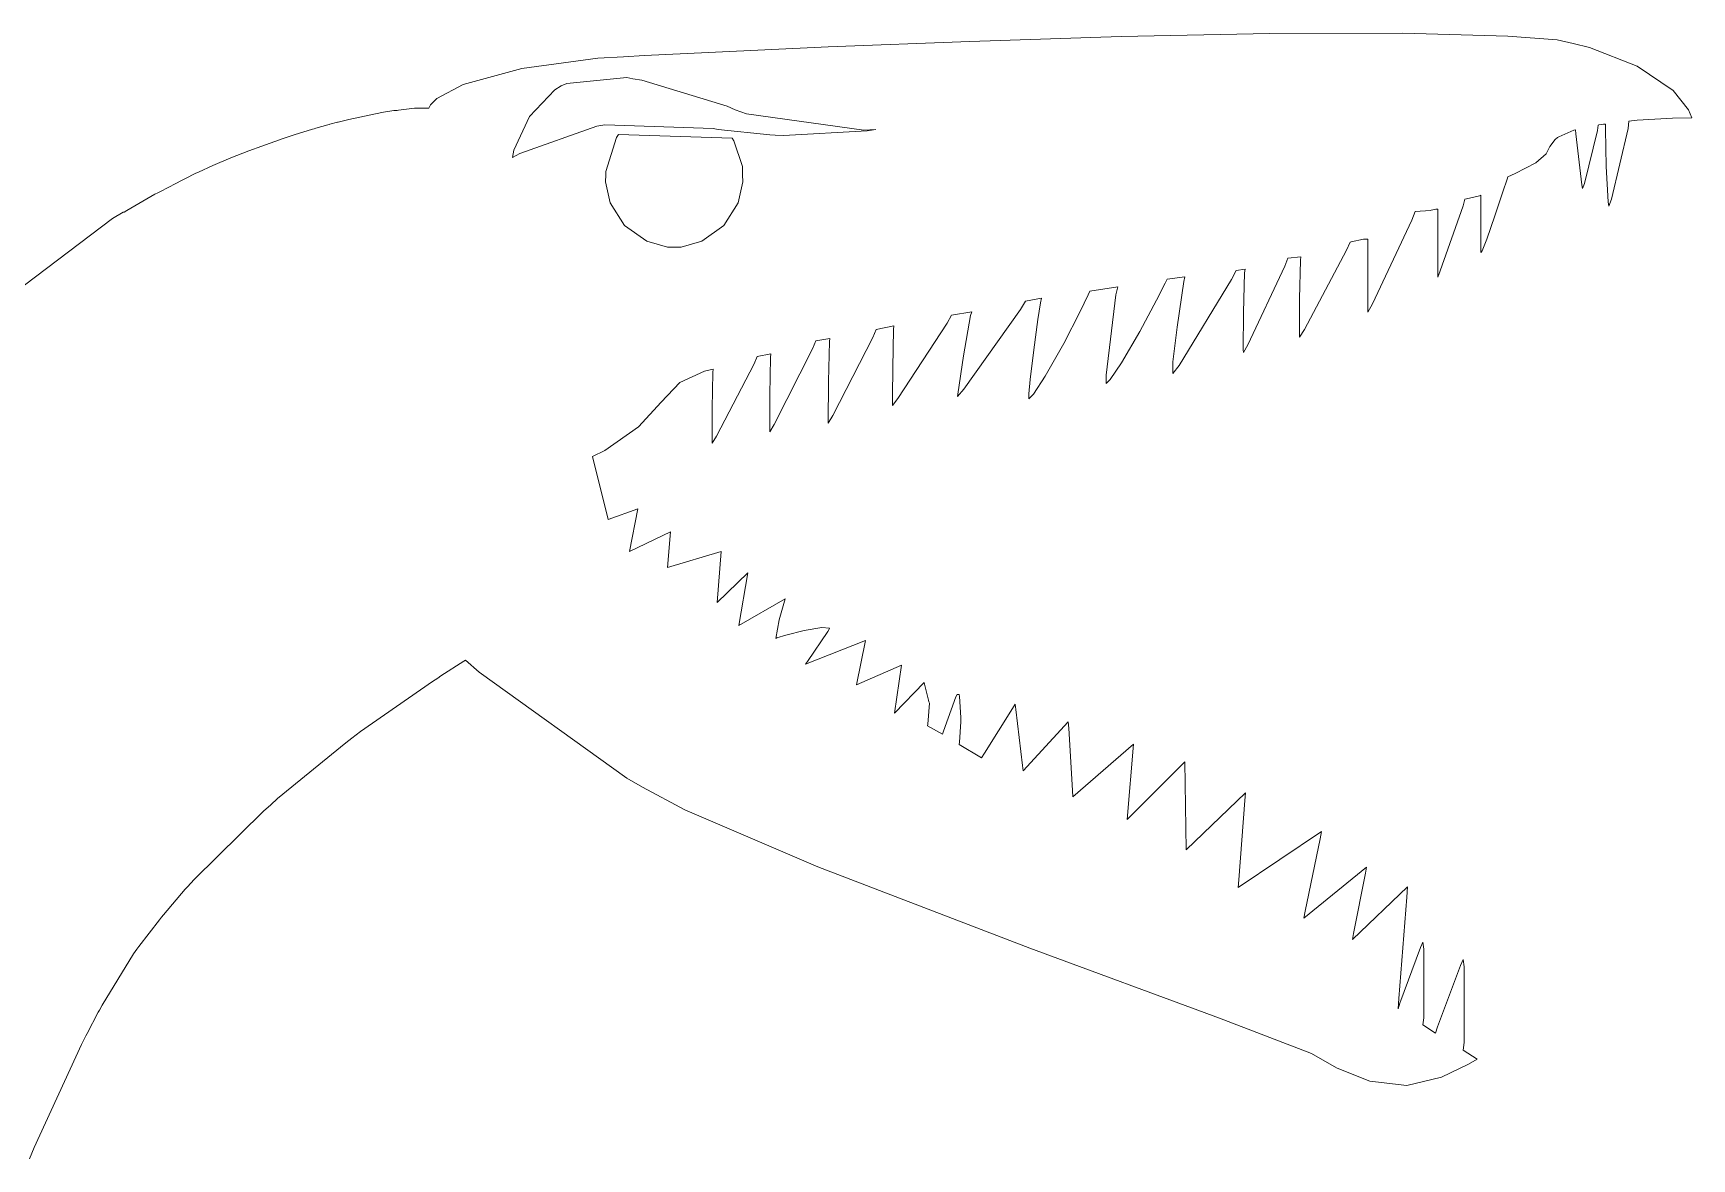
# Model space of a CAD drawing. Header units: millimetres. Extents: x -103 to 107, y -32 to 116.
# Drawn here: x 82.43 to 106.93, y 22.83 to 39.46 of the extents above; entities that cross this region are included whole.
import ezdxf

# ---------------------------------------------------------------- set-up
doc = ezdxf.new("R2010")
doc.units = ezdxf.units.MM
doc.header["$MEASUREMENT"] = 0
doc.layers.add('Layer 1', color=7, linetype='Continuous')

msp = doc.modelspace()

# ---------------------------------------------------------------- linework, layer by layer
at = {"layer": 'Layer 1', "color": 1, "lineweight": 9}
for points in [[(98.4993, 39.4087), (98.4993, 39.4087), (100.6923, 39.4528), (100.6923, 39.4528)], [(100.6923, 39.4528), (100.6923, 39.4528), (102.6573, 39.4598), (102.6573, 39.4598)], [(102.6573, 39.4598), (102.6573, 39.4598), (104.2113, 39.4157), (104.2113, 39.4157)], [(92.4063, 39.1759), (92.4063, 39.1759), (94.1733, 39.2571), (94.1733, 39.2571)], [(94.1733, 39.2571), (94.1733, 39.2571), (96.2643, 39.3385), (96.2643, 39.3385)], [(96.2643, 39.3385), (96.2643, 39.3385), (98.4993, 39.4087), (98.4993, 39.4087)], [(104.2113, 39.4157), (104.2113, 39.4157), (104.9393, 39.3632), (104.9393, 39.3632)], [(104.9393, 39.3632), (104.9393, 39.3632), (105.1723, 39.3068), (105.1723, 39.3068)], [(105.1723, 39.3068), (105.1723, 39.3068), (105.4143, 39.249), (105.4143, 39.249)], [(105.4143, 39.249), (105.4143, 39.249), (106.1213, 38.972), (106.1213, 38.972)], [(89.6463, 38.9389), (89.6463, 38.9389), (90.7713, 39.0891), (90.7713, 39.0891)], [(90.7713, 39.0891), (90.7713, 39.0891), (91.1493, 39.1096), (91.1493, 39.1096)], [(91.1493, 39.1096), (91.1493, 39.1096), (91.4623, 39.1276), (91.4623, 39.1276)], [(91.4623, 39.1276), (91.4623, 39.1276), (92.4063, 39.1759), (92.4063, 39.1759)], [(106.1213, 38.972), (106.1213, 38.972), (106.6513, 38.6122), (106.6513, 38.6122)], [(88.3923, 38.4937), (88.3923, 38.4937), (88.7833, 38.7018), (88.7833, 38.7018)], [(88.7833, 38.7018), (88.7833, 38.7018), (89.6463, 38.9389), (89.6463, 38.9389)], [(90.2283, 38.681), (90.2283, 38.681), (90.3113, 38.7184), (90.3113, 38.7184)], [(90.3113, 38.7184), (90.3113, 38.7184), (91.1973, 38.8052), (91.1973, 38.8052)], [(91.1973, 38.8052), (91.1973, 38.8052), (91.2873, 38.7843), (91.2873, 38.7843)], [(91.2873, 38.7843), (91.2873, 38.7843), (91.4183, 38.7653), (91.4183, 38.7653)], [(91.4183, 38.7653), (91.4183, 38.7653), (92.6803, 38.3822), (92.6803, 38.3822)], [(88.2993, 38.4026), (88.2993, 38.4026), (88.3923, 38.4937), (88.3923, 38.4937)], [(89.7593, 38.2277), (89.7593, 38.2277), (90.1343, 38.6221), (90.1343, 38.6221)], [(90.1343, 38.6221), (90.1343, 38.6221), (90.2283, 38.681), (90.2283, 38.681)], [(106.6513, 38.6122), (106.6513, 38.6122), (106.8773, 38.3272), (106.8773, 38.3272)], [(87.0933, 38.1836), (87.0933, 38.1836), (87.4853, 38.2679), (87.4853, 38.2679)], [(87.4853, 38.2679), (87.4853, 38.2679), (87.6063, 38.2912), (87.6063, 38.2912)], [(87.6063, 38.2912), (87.6063, 38.2912), (87.7583, 38.3159), (87.7583, 38.3159)], [(87.7583, 38.3159), (87.7583, 38.3159), (87.8053, 38.3159), (87.8053, 38.3159)], [(87.8053, 38.3159), (87.8053, 38.3159), (87.8293, 38.3201), (87.8293, 38.3201)], [(87.8293, 38.3201), (87.8293, 38.3201), (88.0633, 38.3518), (88.0633, 38.3518)], [(88.0633, 38.3518), (88.0633, 38.3518), (88.0863, 38.3533), (88.0863, 38.3533)], [(88.0863, 38.3533), (88.0863, 38.3533), (88.2763, 38.3533), (88.2763, 38.3533)], [(88.2763, 38.3533), (88.2763, 38.3533), (88.2993, 38.4026), (88.2993, 38.4026)], [(88.2993, 38.4026), (88.2993, 38.4026), (88.2993, 38.4026), (88.2993, 38.4026)], [(89.5313, 37.7331), (89.5313, 37.7331), (89.7593, 38.2277), (89.7593, 38.2277)], [(92.6803, 38.3822), (92.6803, 38.3822), (92.8003, 38.3257), (92.8003, 38.3257)], [(92.8003, 38.3257), (92.8003, 38.3257), (92.9653, 38.2679), (92.9653, 38.2679)], [(92.9653, 38.2679), (92.9653, 38.2679), (94.6973, 38.0252), (94.6973, 38.0252)], [(106.8773, 38.3272), (106.8773, 38.3272), (106.9263, 38.21), (106.9263, 38.21)], [(86.2843, 37.9578), (86.2843, 37.9578), (86.5553, 38.0418), (86.5553, 38.0418)], [(86.5553, 38.0418), (86.5553, 38.0418), (86.5823, 38.0488), (86.5823, 38.0488)], [(86.5823, 38.0488), (86.5823, 38.0488), (86.6083, 38.0569), (86.6083, 38.0569)], [(86.6083, 38.0569), (86.6083, 38.0569), (86.7843, 38.1053), (86.7843, 38.1053)], [(86.7843, 38.1053), (86.7843, 38.1053), (86.8013, 38.1091), (86.8013, 38.1091)], [(86.8013, 38.1091), (86.8013, 38.1091), (86.8123, 38.1134), (86.8123, 38.1134)], [(86.8123, 38.1134), (86.8123, 38.1134), (86.9243, 38.1437), (86.9243, 38.1437)], [(86.9243, 38.1437), (86.9243, 38.1437), (86.9363, 38.1451), (86.9363, 38.1451)], [(86.9363, 38.1451), (86.9363, 38.1451), (87.0933, 38.1836), (87.0933, 38.1836)], [(90.7563, 38.0844), (90.7563, 38.0844), (89.6183, 37.6809), (89.6183, 37.6809)], [(90.8763, 38.1067), (90.8763, 38.1067), (90.7563, 38.0844), (90.7563, 38.0844)], [(92.4723, 38.0513), (92.4723, 38.0513), (90.8763, 38.1067), (90.8763, 38.1067)], [(92.5463, 38.0375), (92.5463, 38.0375), (92.4723, 38.0513), (92.4723, 38.0513)], [(93.3103, 37.9578), (93.3103, 37.9578), (92.5463, 38.0375), (92.5463, 38.0375)], [(94.7503, 38.0171), (94.7503, 38.0171), (93.5113, 37.9493), (93.5113, 37.9493)], [(94.6973, 38.0252), (94.6973, 38.0252), (94.8743, 38.0347), (94.8743, 38.0347)], [(94.8743, 38.0347), (94.8743, 38.0347), (94.7503, 38.0171), (94.7503, 38.0171)], [(105.1823, 38.028), (105.1823, 38.028), (104.9613, 37.9303), (104.9613, 37.9303)], [(105.2063, 38.0322), (105.2063, 38.0322), (105.1823, 38.028), (105.1823, 38.028)], [(105.2133, 37.9715), (105.2133, 37.9715), (105.2063, 38.0322), (105.2063, 38.0322)], [(105.3043, 37.2219), (105.3043, 37.2219), (105.2133, 37.9715), (105.2133, 37.9715)], [(105.5343, 38.0209), (105.5343, 38.0209), (105.3433, 37.2409), (105.3433, 37.2409)], [(105.5433, 38.101), (105.5433, 38.101), (105.5343, 38.0209), (105.5343, 38.0209)], [(105.5513, 38.1053), (105.5513, 38.1053), (105.5433, 38.101), (105.5433, 38.101)], [(105.6213, 38.1176), (105.6213, 38.1176), (105.5513, 38.1053), (105.5513, 38.1053)], [(105.6493, 38.1176), (105.6493, 38.1176), (105.6213, 38.1176), (105.6213, 38.1176)], [(105.6493, 38.0403), (105.6493, 38.0403), (105.6493, 38.1176), (105.6493, 38.1176)], [(105.6623, 37.4893), (105.6623, 37.4893), (105.6493, 38.0403), (105.6493, 38.0403)], [(105.9853, 38.0513), (105.9853, 38.0513), (105.7383, 37.0067), (105.7383, 37.0067)], [(105.9973, 38.1589), (105.9973, 38.1589), (105.9853, 38.0513), (105.9853, 38.0513)], [(106.1173, 38.1726), (106.1173, 38.1726), (105.9973, 38.1589), (105.9973, 38.1589)], [(106.6413, 38.2044), (106.6413, 38.2044), (106.1173, 38.1726), (106.1173, 38.1726)], [(106.9263, 38.21), (106.9263, 38.21), (106.6413, 38.2044), (106.6413, 38.2044)], [(106.9263, 38.21), (106.9263, 38.21), (106.9263, 38.21), (106.9263, 38.21)], [(106.9263, 38.21), (106.9263, 38.21), (106.9263, 38.21), (106.9263, 38.21)], [(85.6163, 37.7207), (85.6163, 37.7207), (85.8083, 37.7923), (85.8083, 37.7923)], [(85.8083, 37.7923), (85.8083, 37.7923), (86.1223, 37.9024), (86.1223, 37.9024)], [(86.1223, 37.9024), (86.1223, 37.9024), (86.2573, 37.9479), (86.2573, 37.9479)], [(86.2573, 37.9479), (86.2573, 37.9479), (86.2843, 37.9578), (86.2843, 37.9578)], [(89.5123, 37.6227), (89.5123, 37.6227), (89.5313, 37.7331), (89.5313, 37.7331)], [(90.8883, 37.4187), (90.8883, 37.4187), (91.0463, 37.9204), (91.0463, 37.9204)], [(91.0463, 37.9204), (91.0463, 37.9204), (91.0773, 37.9631), (91.0773, 37.9631)], [(91.0773, 37.9631), (91.0773, 37.9631), (92.7543, 37.9109), (92.7543, 37.9109)], [(92.7543, 37.9109), (92.7543, 37.9109), (92.7793, 37.871), (92.7793, 37.871)], [(92.7793, 37.871), (92.7793, 37.871), (92.9093, 37.4918), (92.9093, 37.4918)], [(93.3873, 37.955), (93.3873, 37.955), (93.3103, 37.9578), (93.3103, 37.9578)], [(93.5113, 37.9493), (93.5113, 37.9493), (93.3873, 37.955), (93.3873, 37.955)], [(104.8273, 37.7853), (104.8273, 37.7853), (104.7753, 37.6766), (104.7753, 37.6766)], [(104.9083, 37.8901), (104.9083, 37.8901), (104.8273, 37.7853), (104.8273, 37.7853)], [(104.9423, 37.9165), (104.9423, 37.9165), (104.9083, 37.8901), (104.9083, 37.8901)], [(104.9613, 37.9303), (104.9613, 37.9303), (104.9423, 37.9165), (104.9423, 37.9165)], [(84.8733, 37.405), (84.8733, 37.405), (85.0873, 37.5031), (85.0873, 37.5031)], [(85.0873, 37.5031), (85.0873, 37.5031), (85.3523, 37.6174), (85.3523, 37.6174)], [(85.3523, 37.6174), (85.3523, 37.6174), (85.6163, 37.7207), (85.6163, 37.7207)], [(89.6183, 37.6809), (89.6183, 37.6809), (89.5123, 37.6227), (89.5123, 37.6227)], [(92.9093, 37.4918), (92.9093, 37.4918), (92.9093, 37.3651), (92.9093, 37.3651)], [(104.6223, 37.5429), (104.6223, 37.5429), (104.3163, 37.3845), (104.3163, 37.3845)], [(104.7753, 37.6766), (104.7753, 37.6766), (104.6223, 37.5429), (104.6223, 37.5429)], [(105.6913, 36.9683), (105.6913, 36.9683), (105.6623, 37.4893), (105.6623, 37.4893)], [(84.4973, 37.2191), (84.4973, 37.2191), (84.8363, 37.3898), (84.8363, 37.3898)], [(84.8363, 37.3898), (84.8363, 37.3898), (84.8733, 37.405), (84.8733, 37.405)], [(90.8853, 37.2646), (90.8853, 37.2646), (90.8903, 37.3651), (90.8903, 37.3651)], [(90.9533, 36.9545), (90.9533, 36.9545), (90.8853, 37.2646), (90.8853, 37.2646)], [(90.8903, 37.3651), (90.8903, 37.3651), (90.8883, 37.4187), (90.8883, 37.4187)], [(92.9133, 37.2646), (92.9133, 37.2646), (92.8443, 36.9545), (92.8443, 36.9545)], [(92.9093, 37.3651), (92.9093, 37.3651), (92.9133, 37.2646), (92.9133, 37.2646)], [(104.1983, 37.3044), (104.1983, 37.3044), (104.1363, 37.1185), (104.1363, 37.1185)], [(104.2113, 37.339), (104.2113, 37.339), (104.1983, 37.3044), (104.1983, 37.3044)], [(104.3163, 37.3845), (104.3163, 37.3845), (104.2113, 37.339), (104.2113, 37.339)], [(105.3433, 37.2409), (105.3433, 37.2409), (105.3133, 37.1655), (105.3133, 37.1655)], [(83.8163, 36.8416), (83.8163, 36.8416), (84.2313, 37.0797), (84.2313, 37.0797)], [(84.2313, 37.0797), (84.2313, 37.0797), (84.2723, 37.102), (84.2723, 37.102)], [(84.2723, 37.102), (84.2723, 37.102), (84.4633, 37.1997), (84.4633, 37.1997)], [(84.4633, 37.1997), (84.4633, 37.1997), (84.4973, 37.2191), (84.4973, 37.2191)], [(103.5763, 37.0081), (103.5763, 37.0081), (103.5493, 36.9104), (103.5493, 36.9104)], [(103.5973, 37.0123), (103.5973, 37.0123), (103.5763, 37.0081), (103.5763, 37.0081)], [(103.7923, 37.0593), (103.7923, 37.0593), (103.5973, 37.0123), (103.5973, 37.0123)], [(103.8123, 37.0646), (103.8123, 37.0646), (103.7923, 37.0593), (103.7923, 37.0593)], [(103.8123, 36.9545), (103.8123, 36.9545), (103.8123, 37.0646), (103.8123, 37.0646)], [(104.1363, 37.1185), (104.1363, 37.1185), (104.0193, 36.7629), (104.0193, 36.7629)], [(105.3133, 37.1655), (105.3133, 37.1655), (105.3043, 37.2219), (105.3043, 37.2219)], [(105.7383, 37.0067), (105.7383, 37.0067), (105.7013, 36.9048), (105.7013, 36.9048)], [(83.6023, 36.7202), (83.6023, 36.7202), (83.7593, 36.8151), (83.7593, 36.8151)], [(83.7593, 36.8151), (83.7593, 36.8151), (83.7753, 36.8151), (83.7753, 36.8151)], [(83.7753, 36.8151), (83.7753, 36.8151), (83.8163, 36.8416), (83.8163, 36.8416)], [(91.1653, 36.6169), (91.1653, 36.6169), (90.9533, 36.9545), (90.9533, 36.9545)], [(92.8443, 36.9545), (92.8443, 36.9545), (92.6313, 36.6169), (92.6313, 36.6169)], [(102.8423, 36.8264), (102.8423, 36.8264), (102.7893, 36.6994), (102.7893, 36.6994)], [(103.0693, 36.8416), (103.0693, 36.8416), (102.8423, 36.8264), (102.8423, 36.8264)], [(103.0793, 36.843), (103.0793, 36.843), (103.0693, 36.8416), (103.0693, 36.8416)], [(103.1483, 36.8582), (103.1483, 36.8582), (103.0793, 36.843), (103.0793, 36.843)], [(103.1743, 36.8582), (103.1743, 36.8582), (103.1483, 36.8582), (103.1483, 36.8582)], [(103.1743, 36.7259), (103.1743, 36.7259), (103.1743, 36.8582), (103.1743, 36.8582)], [(103.5493, 36.9104), (103.5493, 36.9104), (103.2123, 35.9498), (103.2123, 35.9498)], [(103.8123, 36.6197), (103.8123, 36.6197), (103.8123, 36.9545), (103.8123, 36.9545)], [(104.0193, 36.7629), (104.0193, 36.7629), (103.8973, 36.4158), (103.8973, 36.4158)], [(105.7013, 36.9048), (105.7013, 36.9048), (105.6913, 36.9683), (105.6913, 36.9683)], [(82.1413, 35.6164), (82.1413, 35.6164), (83.6023, 36.7202), (83.6023, 36.7202)], [(91.4923, 36.3869), (91.4923, 36.3869), (91.1653, 36.6169), (91.1653, 36.6169)], [(92.6313, 36.6169), (92.6313, 36.6169), (92.3043, 36.3869), (92.3043, 36.3869)], [(102.7893, 36.6994), (102.7893, 36.6994), (102.2083, 35.4594), (102.2083, 35.4594)], [(103.1743, 36.3276), (103.1743, 36.3276), (103.1743, 36.7259), (103.1743, 36.7259)], [(103.8123, 36.3191), (103.8123, 36.3191), (103.8123, 36.6197), (103.8123, 36.6197)], [(91.7973, 36.3011), (91.7973, 36.3011), (91.4923, 36.3869), (91.4923, 36.3869)], [(91.8993, 36.3011), (91.8993, 36.3011), (91.7973, 36.3011), (91.7973, 36.3011)], [(91.9993, 36.3011), (91.9993, 36.3011), (91.8993, 36.3011), (91.8993, 36.3011)], [(92.3043, 36.3869), (92.3043, 36.3869), (91.9993, 36.3011), (91.9993, 36.3011)], [(101.8253, 36.2532), (101.8253, 36.2532), (101.2043, 35.0844), (101.2043, 35.0844)], [(101.8793, 36.3742), (101.8793, 36.3742), (101.8253, 36.2532), (101.8253, 36.2532)], [(101.8963, 36.377), (101.8963, 36.377), (101.8793, 36.3742), (101.8793, 36.3742)], [(102.0773, 36.4183), (102.0773, 36.4183), (101.8963, 36.377), (101.8963, 36.377)], [(102.1433, 36.4183), (102.1433, 36.4183), (102.0773, 36.4183), (102.0773, 36.4183)], [(102.1433, 36.2765), (102.1433, 36.2765), (102.1433, 36.4183), (102.1433, 36.4183)], [(102.1433, 35.8464), (102.1433, 35.8464), (102.1433, 36.2765), (102.1433, 36.2765)], [(103.1743, 35.9734), (103.1743, 35.9734), (103.1743, 36.3276), (103.1743, 36.3276)], [(103.8123, 36.2186), (103.8123, 36.2186), (103.8123, 36.3191), (103.8123, 36.3191)], [(103.8973, 36.4158), (103.8973, 36.4158), (103.8303, 36.2433), (103.8303, 36.2433)], [(100.9173, 36.0161), (100.9173, 36.0161), (100.3693, 34.8558), (100.3693, 34.8558)], [(100.9623, 36.136), (100.9623, 36.136), (100.9173, 36.0161), (100.9173, 36.0161)], [(101.1543, 36.1565), (101.1543, 36.1565), (100.9623, 36.136), (100.9623, 36.136)], [(101.1313, 35.5363), (101.1313, 35.5363), (101.1483, 36.1043), (101.1483, 36.1043)], [(101.1483, 36.1043), (101.1483, 36.1043), (101.1543, 36.1565), (101.1543, 36.1565)], [(103.8303, 36.2433), (103.8303, 36.2433), (103.8123, 36.2186), (103.8123, 36.2186)], [(99.1483, 35.7653), (99.1483, 35.7653), (99.0223, 35.5159), (99.0223, 35.5159)], [(99.1763, 35.826), (99.1763, 35.826), (99.1483, 35.7653), (99.1483, 35.7653)], [(99.4413, 35.8602), (99.4413, 35.8602), (99.1763, 35.826), (99.1763, 35.826)], [(99.3283, 35.1162), (99.3283, 35.1162), (99.4243, 35.7928), (99.4243, 35.7928)], [(100.1303, 35.8217), (100.1303, 35.8217), (99.3543, 34.551), (99.3543, 34.551)], [(99.4243, 35.7928), (99.4243, 35.7928), (99.4413, 35.8602), (99.4413, 35.8602)], [(100.1963, 35.9554), (100.1963, 35.9554), (100.1303, 35.8217), (100.1303, 35.8217)], [(100.3303, 35.972), (100.3303, 35.972), (100.1963, 35.9554), (100.1963, 35.9554)], [(100.3033, 35.3338), (100.3033, 35.3338), (100.3223, 35.9209), (100.3223, 35.9209)], [(100.3223, 35.9209), (100.3223, 35.9209), (100.3303, 35.972), (100.3303, 35.972)], [(102.1433, 35.4661), (102.1433, 35.4661), (102.1433, 35.8464), (102.1433, 35.8464)], [(103.1743, 35.8549), (103.1743, 35.8549), (103.1743, 35.9734), (103.1743, 35.9734)], [(103.2123, 35.9498), (103.2123, 35.9498), (103.1743, 35.8549), (103.1743, 35.8549)], [(97.3243, 35.5434), (97.3243, 35.5434), (97.0873, 35.5035), (97.0873, 35.5035)], [(97.3093, 35.4785), (97.3093, 35.4785), (97.3243, 35.5434), (97.3243, 35.5434)], [(98.0133, 35.5956), (98.0133, 35.5956), (97.8953, 35.3476), (97.8953, 35.3476)], [(98.0363, 35.6482), (98.0363, 35.6482), (98.0133, 35.5956), (98.0133, 35.5956)], [(98.4493, 35.7127), (98.4493, 35.7127), (98.0363, 35.6482), (98.0363, 35.6482)], [(98.2783, 34.4064), (98.2783, 34.4064), (98.4223, 35.5956), (98.4223, 35.5956)], [(98.4223, 35.5956), (98.4223, 35.5956), (98.4493, 35.7127), (98.4493, 35.7127)], [(101.1303, 35.0061), (101.1303, 35.0061), (101.1313, 35.5363), (101.1313, 35.5363)], [(95.9913, 35.294), (95.9913, 35.294), (95.9273, 35.1783), (95.9273, 35.1783)], [(96.2933, 35.3448), (96.2933, 35.3448), (95.9913, 35.294), (95.9913, 35.294)], [(96.1693, 34.6918), (96.1693, 34.6918), (96.2743, 35.2897), (96.2743, 35.2897)], [(97.0143, 35.3779), (97.0143, 35.3779), (96.1773, 34.2011), (96.1773, 34.2011)], [(96.2743, 35.2897), (96.2743, 35.2897), (96.2933, 35.3448), (96.2933, 35.3448)], [(97.0873, 35.5035), (97.0873, 35.5035), (97.0143, 35.3779), (97.0143, 35.3779)], [(97.2693, 35.2305), (97.2693, 35.2305), (97.3093, 35.4785), (97.3093, 35.4785)], [(97.8953, 35.3476), (97.8953, 35.3476), (97.6523, 34.8738), (97.6523, 34.8738)], [(99.0223, 35.5159), (99.0223, 35.5159), (98.7753, 35.0527), (98.7753, 35.0527)], [(100.3023, 34.78), (100.3023, 34.78), (100.3033, 35.3338), (100.3033, 35.3338)], [(102.1433, 35.3381), (102.1433, 35.3381), (102.1433, 35.4661), (102.1433, 35.4661)], [(102.2083, 35.4594), (102.2083, 35.4594), (102.1433, 35.3381), (102.1433, 35.3381)], [(94.8793, 35.0844), (94.8793, 35.0844), (94.8303, 34.9645), (94.8303, 34.9645)], [(95.1443, 35.1356), (95.1443, 35.1356), (94.8793, 35.0844), (94.8793, 35.0844)], [(95.1253, 34.5182), (95.1253, 34.5182), (95.1383, 35.083), (95.1383, 35.083)], [(95.1383, 35.083), (95.1383, 35.083), (95.1443, 35.1356), (95.1443, 35.1356)], [(95.9273, 35.1783), (95.9273, 35.1783), (95.2033, 34.0649), (95.2033, 34.0649)], [(97.2073, 34.7814), (97.2073, 34.7814), (97.2693, 35.2305), (97.2693, 35.2305)], [(98.7753, 35.0527), (98.7753, 35.0527), (98.5023, 34.5926), (98.5023, 34.5926)], [(99.2643, 34.6036), (99.2643, 34.6036), (99.3283, 35.1162), (99.3283, 35.1162)], [(101.2043, 35.0844), (101.2043, 35.0844), (101.1343, 34.9715), (101.1343, 34.9715)], [(93.9413, 34.798), (93.9413, 34.798), (93.3733, 33.6804), (93.3733, 33.6804)], [(93.9903, 34.9137), (93.9903, 34.9137), (93.9413, 34.798), (93.9413, 34.798)], [(94.1973, 34.9521), (94.1973, 34.9521), (93.9903, 34.9137), (93.9903, 34.9137)], [(94.1773, 34.3129), (94.1773, 34.3129), (94.1903, 34.9038), (94.1903, 34.9038)], [(94.1903, 34.9038), (94.1903, 34.9038), (94.1973, 34.9521), (94.1973, 34.9521)], [(94.8303, 34.9645), (94.8303, 34.9645), (94.2413, 33.8112), (94.2413, 33.8112)], [(97.6523, 34.8738), (97.6523, 34.8738), (97.3783, 34.3912), (97.3783, 34.3912)], [(100.3693, 34.8558), (100.3693, 34.8558), (100.3063, 34.744), (100.3063, 34.744)], [(101.1343, 34.9715), (101.1343, 34.9715), (101.1303, 35.0061), (101.1303, 35.0061)], [(93.0773, 34.5761), (93.0773, 34.5761), (92.5213, 33.5054), (92.5213, 33.5054)], [(93.1253, 34.6861), (93.1253, 34.6861), (93.0773, 34.5761), (93.0773, 34.5761)], [(93.3243, 34.7221), (93.3243, 34.7221), (93.1253, 34.6861), (93.1253, 34.6861)], [(93.3103, 34.1185), (93.3103, 34.1185), (93.3193, 34.671), (93.3193, 34.671)], [(93.3193, 34.671), (93.3193, 34.671), (93.3243, 34.7221), (93.3243, 34.7221)], [(96.0893, 34.1294), (96.0893, 34.1294), (96.1693, 34.6918), (96.1693, 34.6918)], [(97.1573, 34.3418), (97.1573, 34.3418), (97.2073, 34.7814), (97.2073, 34.7814)], [(98.5023, 34.5926), (98.5023, 34.5926), (98.3363, 34.3457), (98.3363, 34.3457)], [(99.2643, 34.4314), (99.2643, 34.4314), (99.2643, 34.6036), (99.2643, 34.6036)], [(99.3543, 34.551), (99.3543, 34.551), (99.2643, 34.4314), (99.2643, 34.4314)], [(100.3063, 34.744), (100.3063, 34.744), (100.3023, 34.78), (100.3023, 34.78)], [(91.9813, 34.3005), (91.9813, 34.3005), (91.7063, 34.0109), (91.7063, 34.0109)], [(92.3473, 34.4685), (92.3473, 34.4685), (91.9813, 34.3005), (91.9813, 34.3005)], [(92.4753, 34.4946), (92.4753, 34.4946), (92.3473, 34.4685), (92.3473, 34.4685)], [(92.4593, 33.9174), (92.4593, 33.9174), (92.4713, 34.4452), (92.4713, 34.4452)], [(92.4713, 34.4452), (92.4713, 34.4452), (92.4753, 34.4946), (92.4753, 34.4946)], [(94.1743, 33.7008), (94.1743, 33.7008), (94.1773, 34.3129), (94.1773, 34.3129)], [(95.1233, 34.0991), (95.1233, 34.0991), (95.1253, 34.5182), (95.1253, 34.5182)], [(97.1373, 34.1309), (97.1373, 34.1309), (97.1573, 34.3418), (97.1573, 34.3418)], [(97.3783, 34.3912), (97.3783, 34.3912), (97.2043, 34.1266), (97.2043, 34.1266)], [(98.2753, 34.2864), (98.2753, 34.2864), (98.2783, 34.4064), (98.2783, 34.4064)], [(98.3363, 34.3457), (98.3363, 34.3457), (98.2753, 34.2864), (98.2753, 34.2864)], [(93.3093, 33.7093), (93.3093, 33.7093), (93.3103, 34.1185), (93.3103, 34.1185)], [(95.1233, 33.9587), (95.1233, 33.9587), (95.1233, 34.0991), (95.1233, 34.0991)], [(95.2033, 34.0649), (95.2033, 34.0649), (95.1233, 33.9587), (95.1233, 33.9587)], [(96.1773, 34.2011), (96.1773, 34.2011), (96.0843, 34.091), (96.0843, 34.091)], [(96.0843, 34.091), (96.0843, 34.091), (96.0893, 34.1294), (96.0893, 34.1294)], [(97.1373, 34.0607), (97.1373, 34.0607), (97.1373, 34.1309), (97.1373, 34.1309)], [(97.2043, 34.1266), (97.2043, 34.1266), (97.1373, 34.0607), (97.1373, 34.0607)], [(91.7063, 34.0109), (91.7063, 34.0109), (91.3703, 33.6444), (91.3703, 33.6444)], [(92.4583, 33.5315), (92.4583, 33.5315), (92.4593, 33.9174), (92.4593, 33.9174)], [(94.2413, 33.8112), (94.2413, 33.8112), (94.1743, 33.7008), (94.1743, 33.7008)], [(91.3703, 33.6444), (91.3703, 33.6444), (90.8723, 33.2972), (90.8723, 33.2972)], [(93.3093, 33.5728), (93.3093, 33.5728), (93.3093, 33.7093), (93.3093, 33.7093)], [(93.3733, 33.6804), (93.3733, 33.6804), (93.3093, 33.5728), (93.3093, 33.5728)], [(94.1743, 33.7008), (94.1743, 33.7008), (94.1743, 33.7008), (94.1743, 33.7008)], [(92.4583, 33.402), (92.4583, 33.402), (92.4583, 33.5315), (92.4583, 33.5315)], [(92.5213, 33.5054), (92.5213, 33.5054), (92.4583, 33.402), (92.4583, 33.402)], [(90.8723, 33.2972), (90.8723, 33.2972), (90.6943, 33.209), (90.6943, 33.209)], [(90.6943, 33.209), (90.6943, 33.209), (90.9223, 32.2745), (90.9223, 32.2745)], [(90.9223, 32.2745), (90.9223, 32.2745), (91.3613, 32.4343), (91.3613, 32.4343)], [(91.3613, 32.4343), (91.3613, 32.4343), (91.2363, 31.8018), (91.2363, 31.8018)], [(91.2363, 31.8018), (91.2363, 31.8018), (91.8453, 32.0957), (91.8453, 32.0957)], [(91.8453, 32.0957), (91.8453, 32.0957), (91.7973, 31.5665), (91.7973, 31.5665)], [(91.7973, 31.5665), (91.7973, 31.5665), (92.5903, 31.8046), (92.5903, 31.8046)], [(92.5903, 31.8046), (92.5903, 31.8046), (92.5353, 31.0483), (92.5353, 31.0483)], [(92.5353, 31.0483), (92.5353, 31.0483), (92.9863, 31.4864), (92.9863, 31.4864)], [(92.9863, 31.4864), (92.9863, 31.4864), (92.8513, 30.7121), (92.8513, 30.7121)], [(92.8513, 30.7121), (92.8513, 30.7121), (93.5363, 31.1061), (93.5363, 31.1061)], [(93.5363, 31.1061), (93.5363, 31.1061), (93.4483, 30.796), (93.4483, 30.796)], [(93.5363, 31.1061), (93.5363, 31.1061), (93.5363, 31.1061), (93.5363, 31.1061)], [(93.4483, 30.796), (93.4483, 30.796), (93.4013, 30.5191), (93.4013, 30.5191)], [(93.5473, 30.5699), (93.5473, 30.5699), (93.8183, 30.6348), (93.8183, 30.6348)], [(93.8183, 30.6348), (93.8183, 30.6348), (94.0773, 30.6789), (94.0773, 30.6789)], [(94.1683, 30.6197), (94.1683, 30.6197), (93.8683, 30.1787), (93.8683, 30.1787)], [(94.0773, 30.6789), (94.0773, 30.6789), (94.1943, 30.6705), (94.1943, 30.6705)], [(94.1943, 30.6666), (94.1943, 30.6666), (94.1683, 30.6197), (94.1683, 30.6197)], [(94.1943, 30.6705), (94.1943, 30.6705), (94.1943, 30.6666), (94.1943, 30.6666)], [(93.4013, 30.5191), (93.4013, 30.5191), (93.4143, 30.5301), (93.4143, 30.5301)], [(93.4013, 30.5191), (93.4013, 30.5191), (93.4013, 30.5191), (93.4013, 30.5191)], [(93.4143, 30.5301), (93.4143, 30.5301), (93.5473, 30.5699), (93.5473, 30.5699)], [(93.8353, 30.1374), (93.8353, 30.1374), (94.7243, 30.4874), (94.7243, 30.4874)], [(94.7243, 30.4874), (94.7243, 30.4874), (94.5893, 29.8326), (94.5893, 29.8326)], [(88.7943, 30.1854), (88.7943, 30.1854), (88.4543, 29.9663), (88.4543, 29.9663)], [(88.8163, 30.1981), (88.8163, 30.1981), (88.7943, 30.1854), (88.7943, 30.1854)], [(89.0163, 30.0189), (89.0163, 30.0189), (88.8163, 30.1981), (88.8163, 30.1981)], [(93.8683, 30.1787), (93.8683, 30.1787), (93.8353, 30.1374), (93.8353, 30.1374)], [(88.4083, 29.9335), (88.4083, 29.9335), (88.3283, 29.8824), (88.3283, 29.8824)], [(88.4543, 29.9663), (88.4543, 29.9663), (88.4083, 29.9335), (88.4083, 29.9335)], [(91.1973, 28.4547), (91.1973, 28.4547), (89.0163, 30.0189), (89.0163, 30.0189)], [(94.5893, 29.8326), (94.5893, 29.8326), (95.2533, 30.1237), (95.2533, 30.1237)], [(95.2533, 30.1237), (95.2533, 30.1237), (95.1523, 29.4153), (95.1523, 29.4153)], [(88.3283, 29.8824), (88.3283, 29.8824), (87.2663, 29.1436), (87.2663, 29.1436)], [(95.1523, 29.4153), (95.1523, 29.4153), (95.5923, 29.8686), (95.5923, 29.8686)], [(95.5923, 29.8686), (95.5923, 29.8686), (95.5973, 29.8453), (95.5973, 29.8453)], [(95.5973, 29.8453), (95.5973, 29.8453), (95.6543, 29.6082), (95.6543, 29.6082)], [(95.8733, 29.1493), (95.8733, 29.1493), (96.0593, 29.6576), (96.0593, 29.6576)], [(96.0593, 29.6576), (96.0593, 29.6576), (96.0753, 29.6936), (96.0753, 29.6936)], [(96.0753, 29.6936), (96.0753, 29.6936), (96.1073, 29.6936), (96.1073, 29.6936)], [(96.1073, 29.6936), (96.1073, 29.6936), (96.1133, 29.6633), (96.1133, 29.6633)], [(96.1133, 29.6633), (96.1133, 29.6633), (96.1323, 29.349), (96.1323, 29.349)], [(95.6663, 29.5627), (95.6663, 29.5627), (95.6463, 29.2541), (95.6463, 29.2541)], [(95.6543, 29.6082), (95.6543, 29.6082), (95.6613, 29.5846), (95.6613, 29.5846)], [(95.6613, 29.5846), (95.6613, 29.5846), (95.6663, 29.5627), (95.6663, 29.5627)], [(96.4793, 28.8226), (96.4793, 28.8226), (96.8933, 29.4841), (96.8933, 29.4841)], [(96.8933, 29.4841), (96.8933, 29.4841), (96.9353, 29.5504), (96.9353, 29.5504)], [(96.9353, 29.5504), (96.9353, 29.5504), (96.9443, 29.4689), (96.9443, 29.4689)], [(96.9443, 29.4689), (96.9443, 29.4689), (97.0403, 28.6448), (97.0403, 28.6448)], [(95.6463, 29.2541), (95.6463, 29.2541), (95.6413, 29.228), (95.6413, 29.228)], [(95.6413, 29.228), (95.6413, 29.228), (95.8593, 29.1052), (95.8593, 29.1052)], [(95.8593, 29.1052), (95.8593, 29.1052), (95.8733, 29.1493), (95.8733, 29.1493)], [(96.1293, 29.2872), (96.1293, 29.2872), (96.1103, 28.9852), (96.1103, 28.9852)], [(96.1313, 29.3176), (96.1313, 29.3176), (96.1293, 29.2872), (96.1293, 29.2872)], [(96.1323, 29.349), (96.1323, 29.349), (96.1313, 29.3176), (96.1313, 29.3176)], [(97.0503, 28.5623), (97.0503, 28.5623), (97.7183, 29.2858), (97.7183, 29.2858)], [(97.7183, 29.2858), (97.7183, 29.2858), (97.7243, 29.1948), (97.7243, 29.1948)], [(97.7243, 29.1948), (97.7243, 29.1948), (97.7793, 28.273), (97.7793, 28.273)], [(87.0473, 28.9771), (87.0473, 28.9771), (86.0413, 28.1569), (86.0413, 28.1569)], [(87.1403, 29.0473), (87.1403, 29.0473), (87.0473, 28.9771), (87.0473, 28.9771)], [(87.2663, 29.1436), (87.2663, 29.1436), (87.1403, 29.0473), (87.1403, 29.0473)], [(96.1103, 28.9852), (96.1103, 28.9852), (96.1073, 28.9549), (96.1073, 28.9549)], [(96.1073, 28.9549), (96.1073, 28.9549), (96.4383, 28.7566), (96.4383, 28.7566)], [(97.7843, 28.1791), (97.7843, 28.1791), (98.6813, 28.9577), (98.6813, 28.9577)], [(98.6813, 28.9577), (98.6813, 28.9577), (98.5863, 27.8429), (98.5863, 27.8429)], [(96.4383, 28.7566), (96.4383, 28.7566), (96.4793, 28.8226), (96.4793, 28.8226)], [(98.5863, 27.8429), (98.5863, 27.8429), (99.4413, 28.696), (99.4413, 28.696)], [(99.4413, 28.696), (99.4413, 28.696), (99.4573, 27.3963), (99.4573, 27.3963)], [(91.4313, 28.3224), (91.4313, 28.3224), (91.1973, 28.4547), (91.1973, 28.4547)], [(97.0403, 28.6448), (97.0403, 28.6448), (97.0503, 28.5623), (97.0503, 28.5623)], [(92.0543, 27.9862), (92.0543, 27.9862), (91.4313, 28.3224), (91.4313, 28.3224)], [(97.7793, 28.273), (97.7793, 28.273), (97.7843, 28.1791), (97.7843, 28.1791)], [(99.4573, 27.3963), (99.4573, 27.3963), (100.3353, 28.2398), (100.3353, 28.2398)], [(100.3353, 28.2398), (100.3353, 28.2398), (100.3253, 28.1241), (100.3253, 28.1241)], [(85.8313, 27.9682), (85.8313, 27.9682), (84.8093, 26.9568), (84.8093, 26.9568)], [(85.9403, 28.0634), (85.9403, 28.0634), (85.8313, 27.9682), (85.8313, 27.9682)], [(86.0413, 28.1569), (86.0413, 28.1569), (85.9403, 28.0634), (85.9403, 28.0634)], [(94.0193, 27.1469), (94.0193, 27.1469), (92.0543, 27.9862), (92.0543, 27.9862)], [(100.3253, 28.1241), (100.3253, 28.1241), (100.2363, 26.9554), (100.2363, 26.9554)], [(100.2283, 26.8382), (100.2283, 26.8382), (101.4593, 27.6666), (101.4593, 27.6666)], [(101.4363, 27.5604), (101.4363, 27.5604), (101.2163, 26.4925), (101.2163, 26.4925)], [(101.4593, 27.6666), (101.4593, 27.6666), (101.4363, 27.5604), (101.4363, 27.5604)], [(84.8093, 26.9568), (84.8093, 26.9568), (84.7123, 26.8492), (84.7123, 26.8492)], [(97.1503, 25.9425), (97.1503, 25.9425), (94.0193, 27.1469), (94.0193, 27.1469)], [(100.2363, 26.9554), (100.2363, 26.9554), (100.2283, 26.8382), (100.2283, 26.8382)], [(101.1953, 26.3849), (101.1953, 26.3849), (102.1243, 27.1427), (102.1243, 27.1427)], [(102.1063, 27.0534), (102.1063, 27.0534), (101.9323, 26.1602), (101.9323, 26.1602)], [(102.1243, 27.1427), (102.1243, 27.1427), (102.1063, 27.0534), (102.1063, 27.0534)], [(84.6793, 26.8135), (84.6793, 26.8135), (84.3573, 26.4385), (84.3573, 26.4385)], [(84.7123, 26.8492), (84.7123, 26.8492), (84.6793, 26.8135), (84.6793, 26.8135)], [(101.9163, 26.0706), (101.9163, 26.0706), (102.7273, 26.8492), (102.7273, 26.8492)], [(102.7153, 26.6992), (102.7153, 26.6992), (102.5983, 25.2013), (102.5983, 25.2013)], [(102.7273, 26.8492), (102.7273, 26.8492), (102.7153, 26.6992), (102.7153, 26.6992)], [(101.2163, 26.4925), (101.2163, 26.4925), (101.1953, 26.3849), (101.1953, 26.3849)], [(84.2983, 26.3616), (84.2983, 26.3616), (83.9943, 25.9701), (83.9943, 25.9701)], [(84.3283, 26.4001), (84.3283, 26.4001), (84.2983, 26.3616), (84.2983, 26.3616)], [(84.3573, 26.4385), (84.3573, 26.4385), (84.3283, 26.4001), (84.3283, 26.4001)], [(83.9943, 25.9701), (83.9943, 25.9701), (83.9653, 25.9302), (83.9653, 25.9302)], [(101.9323, 26.1602), (101.9323, 26.1602), (101.9163, 26.0706), (101.9163, 26.0706)], [(102.9193, 25.9521), (102.9193, 25.9521), (102.9553, 26.0321), (102.9553, 26.0321)], [(102.9553, 26.0321), (102.9553, 26.0321), (102.9703, 25.9316), (102.9703, 25.9316)], [(83.9133, 25.8586), (83.9133, 25.8586), (83.4513, 25.1047), (83.4513, 25.1047)], [(83.9653, 25.9302), (83.9653, 25.9302), (83.9133, 25.8586), (83.9133, 25.8586)], [(99.9493, 24.9117), (99.9493, 24.9117), (97.1503, 25.9425), (97.1503, 25.9425)], [(102.6133, 25.1336), (102.6133, 25.1336), (102.9193, 25.9521), (102.9193, 25.9521)], [(102.9703, 25.9316), (102.9703, 25.9316), (102.9703, 24.9131), (102.9703, 24.9131)], [(103.5093, 25.6889), (103.5093, 25.6889), (103.5473, 25.7771), (103.5473, 25.7771)], [(103.5473, 25.7771), (103.5473, 25.7771), (103.5653, 25.667), (103.5653, 25.667)], [(103.1713, 24.7822), (103.1713, 24.7822), (103.5093, 25.6889), (103.5093, 25.6889)], [(103.5653, 25.667), (103.5653, 25.667), (103.5653, 24.5494), (103.5653, 24.5494)], [(83.3933, 24.9971), (83.3933, 24.9971), (83.2283, 24.6845), (83.2283, 24.6845)], [(83.4103, 25.026), (83.4103, 25.026), (83.3933, 24.9971), (83.3933, 24.9971)], [(83.4513, 25.1047), (83.4513, 25.1047), (83.4103, 25.026), (83.4103, 25.026)], [(102.5983, 25.2013), (102.5983, 25.2013), (102.5873, 25.0497), (102.5873, 25.0497)], [(102.5873, 25.0497), (102.5873, 25.0497), (102.6133, 25.1336), (102.6133, 25.1336)], [(101.3083, 24.3896), (101.3083, 24.3896), (99.9493, 24.9117), (99.9493, 24.9117)], [(102.9703, 24.9131), (102.9703, 24.9131), (102.9553, 24.8126), (102.9553, 24.8126)], [(102.9553, 24.8126), (102.9553, 24.8126), (103.1423, 24.6898), (103.1423, 24.6898)], [(103.1423, 24.6898), (103.1423, 24.6898), (103.1713, 24.7822), (103.1713, 24.7822)], [(83.1453, 24.5191), (83.1453, 24.5191), (82.4493, 23.0018), (82.4493, 23.0018)], [(83.2123, 24.6514), (83.2123, 24.6514), (83.1453, 24.5191), (83.1453, 24.5191)], [(83.2283, 24.6845), (83.2283, 24.6845), (83.2123, 24.6514), (83.2123, 24.6514)], [(103.5653, 24.5494), (103.5653, 24.5494), (103.5473, 24.4376), (103.5473, 24.4376)], [(101.5403, 24.2559), (101.5403, 24.2559), (101.3083, 24.3896), (101.3083, 24.3896)], [(101.6873, 24.1705), (101.6873, 24.1705), (101.5403, 24.2559), (101.5403, 24.2559)], [(103.5473, 24.4376), (103.5473, 24.4376), (103.7543, 24.3028), (103.7543, 24.3028)], [(103.7543, 24.3028), (103.7543, 24.3028), (103.6273, 24.2284), (103.6273, 24.2284)], [(102.1723, 23.9776), (102.1723, 23.9776), (101.6873, 24.1705), (101.6873, 24.1705)], [(103.2293, 24.0368), (103.2293, 24.0368), (102.7193, 23.9155), (102.7193, 23.9155)], [(103.6273, 24.2284), (103.6273, 24.2284), (103.2293, 24.0368), (103.2293, 24.0368)], [(102.7193, 23.9155), (102.7193, 23.9155), (102.1723, 23.9776), (102.1723, 23.9776)], [(82.4493, 23.0018), (82.4493, 23.0018), (82.3783, 22.8324), (82.3783, 22.8324)]]:
    msp.add_open_spline(points, degree=3, dxfattribs=at)

doc.saveas('drawing.dxf')
